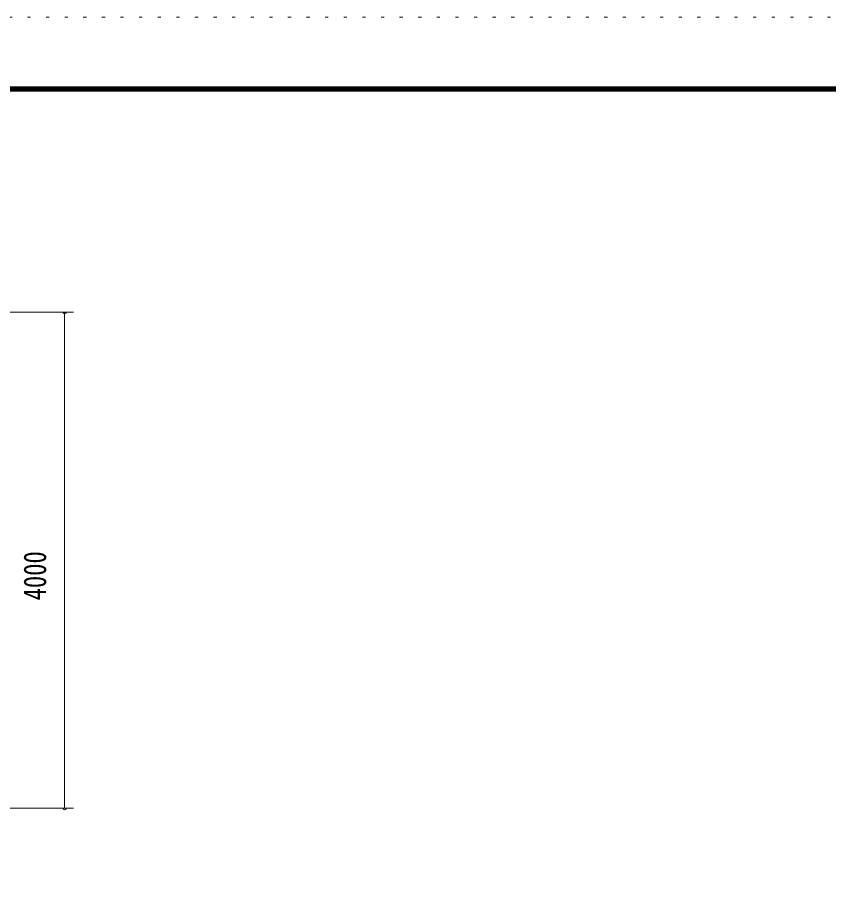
# Model space of a CAD drawing. Units: millimetres, scale not verified. Extents: x -32484 to 32484, y -14700 to 14700.
# Drawn here: x 3872 to 10413, y 7720 to 14700 of the extents above; entities that cross this region are included whole.
import ezdxf
from ezdxf.enums import TextEntityAlignment as Align

# ---------------------------------------------------------------- set-up
doc = ezdxf.new("R2010")
doc.units = ezdxf.units.MM
doc.header["$LTSCALE"] = 50
doc.linetypes.add('USER4', pattern=[3, 0.5, -2.5])
for name, color, linetype, lineweight in [('0-5_1-5DIM', 3, 'Continuous', 18), ('0-C_F-F', 5, 'Continuous', 18), ('0-D_F-E_J_ADD', 3, 'USER4', 18)]:
    doc.layers.add(name, color=color, linetype=linetype, lineweight=lineweight)
doc.styles.add('ＭＳ ゴシック', font='')
doc.styles.get('ＭＳ ゴシック').set_extended_font_data('MS Gothic')

msp = doc.modelspace()

# ---------------------------------------------------------------- linework, layer by layer
at = {"layer": '0-5_1-5DIM'}
for p, q in [((2931.71, 12322.54), (4323.71, 12322.54)), ((4267.71, 12322.54), (4239.71, 12322.54)), ((4253.71, 12322.54), (4253.71, 8322.54)), ((4323.71, 8322.54), (2931.71, 8322.54)), ((4267.71, 8322.54), (4239.71, 8322.54))]:
    msp.add_line(p, q, dxfattribs=at)
for centre in [(4253.71, 12322.54), (4253.71, 8322.54)]:
    msp.add_arc(centre, 14, 180, 0, dxfattribs=at)
at = {"layer": '0-C_F-F'}
for points in [[(31784.26, 14140), (31784.26, -14000), (-8395.74, -14000), (-8395.74, 14140)], [(31780.76, 14136.5), (-8392.24, 14136.5), (-8392.24, -13996.5), (31780.76, -13996.5)], [(31777.26, 14133), (31777.26, -13993), (-8388.74, -13993), (-8388.74, 14133)], [(31773.76, 14129.5), (31773.76, -13989.5), (-8385.24, -13989.5), (-8385.24, 14129.5)], [(31770.26, 14126), (31770.26, -13986), (-8381.74, -13986), (-8381.74, 14126)], [(31766.76, 14122.5), (31766.76, -13982.5), (-8378.24, -13982.5), (-8378.24, 14122.5)], [(31763.26, 14119), (-8374.74, 14119), (-8374.74, -13979), (31763.26, -13979)], [(31759.76, 14115.5), (-8371.24, 14115.5), (-8371.24, -13975.5), (31759.76, -13975.5)], [(31756.26, 14112), (31756.26, -13972), (-8367.74, -13972), (-8367.74, 14112)], [(31752.76, 14108.5), (-8364.24, 14108.5), (-8364.24, -13968.5), (31752.76, -13968.5)], [(31749.26, 14105), (31749.26, -13965), (-8360.74, -13965), (-8360.74, 14105)]]:
    msp.add_lwpolyline(points, close=True, dxfattribs=at)
at = {"layer": '0-D_F-E_J_ADD', "color": 5}
msp.add_lwpolyline([(32484.26, 14700), (32484.26, -14700), (-9095.74, -14700), (-9095.74, 14700)], close=True, dxfattribs=at)

# ---------------------------------------------------------------- texts
at = {"layer": '0-5_1-5DIM', "color": 7, "style": 'ＭＳ ゴシック', "width": 0.8}
msp.add_text('4000', height=182.3, rotation=90, dxfattribs=at).set_placement((4158.84, 9997.04), align=Align.BOTTOM_LEFT)

doc.saveas('drawing.dxf')
